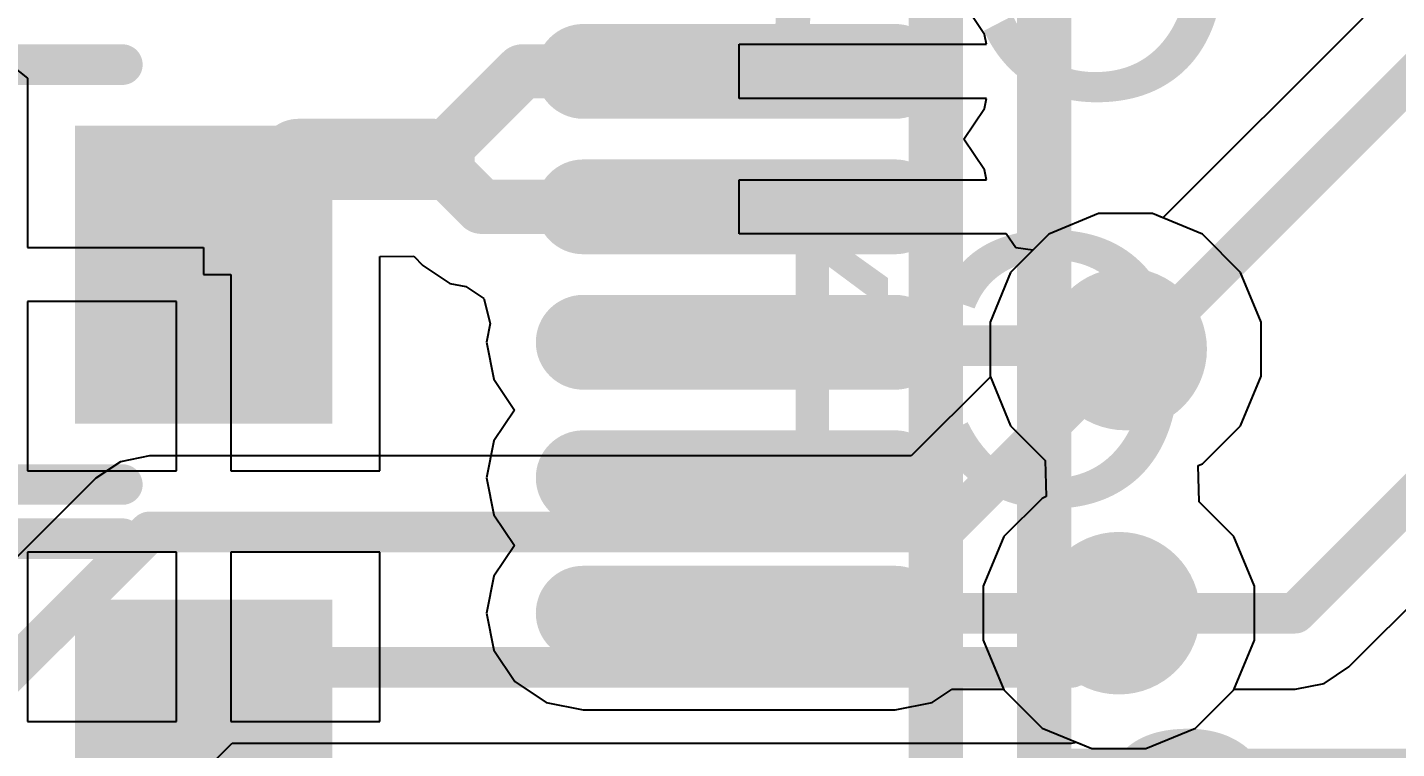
# Model space of a CAD drawing. Header units: inches. Extents: x -1.9 to 51.5, y -1.6 to 35.1.
# Drawn here: x 6.35 to 11.4, y 11.6 to 14.26 of the extents above; entities that cross this region are included whole.
import ezdxf

# ---------------------------------------------------------------- set-up
doc = ezdxf.new("R2010")
doc.units = ezdxf.units.IN
for name, color, linetype in [('Bottom Layer', 76, 'Continuous'), ('Bottom Layer 1', 5, 'Continuous'), ('Bottom Overlay', 54, 'Continuous'), ('Mechanical 10', 56, 'Continuous'), ('Top Layer', 16, 'Continuous'), ('Top Layer 1', 1, 'Continuous'), ('Top Overlay', 2, 'Continuous'), ('Top Paste', 8, 'Continuous'), ('Top Solder', 216, 'Continuous'), ('Via Holes', 16, 'Continuous')]:
    doc.layers.add(name, color=color, linetype=linetype)
doc.styles.add('Arial', font='', dxfattribs={"height": 0.2})
doc.styles.get('Arial').set_extended_font_data('Arial')

# ---------------------------------------------------------------- blocks, each defined once
blk = doc.blocks.new('LQFP100_173')
at = {"layer": 'Top Layer 1'}
h = blk.add_hatch(color=1, dxfattribs=at)
edge = h.paths.add_edge_path()
edge.add_arc((-7.15000094, -3.99999962), 0.1499997, 270, 450)
edge.add_line((-7.15000094, -3.84999992), (-8.300001179999999, -3.84999992))
edge.add_arc((-8.300001179999999, -3.99999962), 0.1499997, 90, 270)
edge.add_line((-8.300001179999999, -4.14999932), (-7.15000094, -4.14999932))
h = blk.add_hatch(color=1, dxfattribs=at)
edge = h.paths.add_edge_path()
edge.add_arc((-7.15000094, -4.49999862), 0.1499997, 270, 450)
edge.add_line((-7.15000094, -4.349998919999999), (-8.300001179999999, -4.349998919999999))
edge.add_arc((-8.300001179999999, -4.49999862), 0.1499997, 90, 270)
edge.add_line((-8.300001179999999, -4.64999832), (-7.15000094, -4.64999832))
h = blk.add_hatch(color=1, dxfattribs=at)
edge = h.paths.add_edge_path()
edge.add_arc((-7.15000094, -5.00000016), 0.1499997, 270, 450)
edge.add_line((-7.15000094, -4.85000046), (-8.300001179999999, -4.85000046))
edge.add_arc((-8.300001179999999, -5.00000016), 0.1499997, 90, 270)
edge.add_line((-8.300001179999999, -5.14999986), (-7.15000094, -5.14999986))
h = blk.add_hatch(color=1, dxfattribs=at)
edge = h.paths.add_edge_path()
edge.add_arc((-7.15000094, -5.49999916), 0.1499997, 270, 450)
edge.add_line((-7.15000094, -5.349999459999999), (-8.300001179999999, -5.349999459999999))
edge.add_arc((-8.300001179999999, -5.49999916), 0.1499997, 90, 270)
edge.add_line((-8.300001179999999, -5.64999886), (-7.15000094, -5.64999886))
h = blk.add_hatch(color=1, dxfattribs=at)
edge = h.paths.add_edge_path()
edge.add_arc((-7.15000094, -5.99999816), 0.1499997, 270, 450)
edge.add_line((-7.15000094, -5.849998459999999), (-8.300001179999999, -5.849998459999999))
edge.add_arc((-8.300001179999999, -5.99999816), 0.1499997, 90, 270)
edge.add_line((-8.300001179999999, -6.14999786), (-7.15000094, -6.14999786))
at = {"layer": 'Top Paste'}
h = blk.add_hatch(color=8, dxfattribs=at)
edge = h.paths.add_edge_path()
edge.add_arc((-7.15000094, -3.99999962), 0.1499997, 270, 450)
edge.add_line((-7.15000094, -3.84999992), (-8.300001179999999, -3.84999992))
edge.add_arc((-8.300001179999999, -3.99999962), 0.1499997, 90, 270)
edge.add_line((-8.300001179999999, -4.14999932), (-7.15000094, -4.14999932))
h = blk.add_hatch(color=8, dxfattribs=at)
edge = h.paths.add_edge_path()
edge.add_arc((-7.15000094, -4.49999862), 0.1499997, 270, 450)
edge.add_line((-7.15000094, -4.349998919999999), (-8.300001179999999, -4.349998919999999))
edge.add_arc((-8.300001179999999, -4.49999862), 0.1499997, 90, 270)
edge.add_line((-8.300001179999999, -4.64999832), (-7.15000094, -4.64999832))
h = blk.add_hatch(color=8, dxfattribs=at)
edge = h.paths.add_edge_path()
edge.add_arc((-7.15000094, -5.00000016), 0.1499997, 270, 450)
edge.add_line((-7.15000094, -4.85000046), (-8.300001179999999, -4.85000046))
edge.add_arc((-8.300001179999999, -5.00000016), 0.1499997, 90, 270)
edge.add_line((-8.300001179999999, -5.14999986), (-7.15000094, -5.14999986))
h = blk.add_hatch(color=8, dxfattribs=at)
edge = h.paths.add_edge_path()
edge.add_arc((-7.15000094, -5.49999916), 0.1499997, 270, 450)
edge.add_line((-7.15000094, -5.349999459999999), (-8.300001179999999, -5.349999459999999))
edge.add_arc((-8.300001179999999, -5.49999916), 0.1499997, 90, 270)
edge.add_line((-8.300001179999999, -5.64999886), (-7.15000094, -5.64999886))
h = blk.add_hatch(color=8, dxfattribs=at)
edge = h.paths.add_edge_path()
edge.add_arc((-7.15000094, -5.99999816), 0.1499997, 270, 450)
edge.add_line((-7.15000094, -5.849998459999999), (-8.300001179999999, -5.849998459999999))
edge.add_arc((-8.300001179999999, -5.99999816), 0.1499997, 90, 270)
edge.add_line((-8.300001179999999, -6.14999786), (-7.15000094, -6.14999786))
at = {"layer": 'Top Solder'}
h = blk.add_hatch(color=216, dxfattribs=at)
edge = h.paths.add_edge_path()
edge.add_arc((-7.15000094, -3.99999962), 0.17500092, 270, 450)
edge.add_line((-7.15000094, -3.8249987), (-8.300001179999999, -3.8249987))
edge.add_arc((-8.300001179999999, -3.99999962), 0.17500092, 90, 270)
edge.add_line((-8.300001179999999, -4.175000539999999), (-7.15000094, -4.175000539999999))
h = blk.add_hatch(color=216, dxfattribs=at)
edge = h.paths.add_edge_path()
edge.add_arc((-7.15000094, -4.49999862), 0.17500092, 270, 450)
edge.add_line((-7.15000094, -4.3249977), (-8.300001179999999, -4.3249977))
edge.add_arc((-8.300001179999999, -4.49999862), 0.17500092, 90, 270)
edge.add_line((-8.300001179999999, -4.674999539999999), (-7.15000094, -4.674999539999999))
h = blk.add_hatch(color=216, dxfattribs=at)
edge = h.paths.add_edge_path()
edge.add_arc((-7.15000094, -5.00000016), 0.17500092, 270, 450)
edge.add_line((-7.15000094, -4.82499924), (-8.300001179999999, -4.82499924))
edge.add_arc((-8.300001179999999, -5.00000016), 0.17500092, 90, 270)
edge.add_line((-8.300001179999999, -5.175001079999999), (-7.15000094, -5.175001079999999))
h = blk.add_hatch(color=216, dxfattribs=at)
edge = h.paths.add_edge_path()
edge.add_arc((-7.15000094, -5.49999916), 0.17500092, 270, 450)
edge.add_line((-7.15000094, -5.32499824), (-8.300001179999999, -5.32499824))
edge.add_arc((-8.300001179999999, -5.49999916), 0.17500092, 90, 270)
edge.add_line((-8.300001179999999, -5.675000079999999), (-7.15000094, -5.675000079999999))
h = blk.add_hatch(color=216, dxfattribs=at)
edge = h.paths.add_edge_path()
edge.add_arc((-7.15000094, -5.99999816), 0.17500092, 270, 450)
edge.add_line((-7.15000094, -5.82499724), (-8.300001179999999, -5.82499724))
edge.add_arc((-8.300001179999999, -5.99999816), 0.17500092, 90, 270)
edge.add_line((-8.300001179999999, -6.174999079999999), (-7.15000094, -6.174999079999999))
at = {"layer": 'Mechanical 10'}
blk.add_lwpolyline([(-7.00000124, -6.9999987, 0.1999996, 0.1999996, 0), (-7.00000124, 7.00000124, 0.1999996, 0.1999996, 0)], format="xyseb", dxfattribs=at)
at = {"layer": 'Top Overlay'}
for points in [[(-6.600002039999999, -6.599999499999999, 0.1999996, 0.1999996, 0), (-6.600002039999999, 6.600002039999999, 0.1999996, 0.1999996, 0)], [(-6.600002039999999, -6.599999499999999, 0.1999996, 0.1999996, 0), (6.599999499999999, -6.599999499999999, 0.1999996, 0.1999996, 0)]]:
    blk.add_lwpolyline(points, format="xyseb", dxfattribs=at)
blk.add_lwpolyline([(-6.65000194, -6.599999499999999, 0.0999998, 0.0999998, 1), (-6.550002139999999, -6.599999499999999, 0.0999998, 0.0999998, 1)], format="xyseb", close=True, dxfattribs=at)
blk.add_lwpolyline([(-6.65000194, -6.599999499999999, 0.0999998, 0.0999998, 1), (-6.550002139999999, -6.599999499999999, 0.0999998, 0.0999998, 1)], format="xyseb", close=True, dxfattribs=at)
blk = doc.blocks.new('0603C_189')
at = {"layer": 'Top Layer 1'}
for points in [[(-1.25000131, -0.52500022), (-1.25000131, 0.52500022), (-0.35000057, 0.52500022), (-0.35000057, -0.52500022)], [(0.34999803, -0.52500022), (0.34999803, 0.52500022), (1.24999877, 0.52500022), (1.24999877, -0.52500022)]]:
    blk.add_hatch(color=1, dxfattribs=at).paths.add_polyline_path(points)
at = {"layer": 'Top Paste'}
for points in [[(-1.25000131, -0.52500022), (-1.25000131, 0.52500022), (-0.35000057, 0.52500022), (-0.35000057, -0.52500022)], [(0.34999803, -0.52500022), (0.34999803, 0.52500022), (1.24999877, 0.52500022), (1.24999877, -0.52500022)]]:
    blk.add_hatch(color=8, dxfattribs=at).paths.add_polyline_path(points)
at = {"layer": 'Top Solder'}
for points in [[(-1.27500253, -0.55000144), (-1.27500253, 0.55000144), (-0.32499935, 0.55000144), (-0.32499935, -0.55000144)], [(0.32499681, -0.55000144), (0.32499681, 0.55000144), (1.27499999, 0.55000144), (1.27499999, -0.55000144)]]:
    blk.add_hatch(color=216, dxfattribs=at).paths.add_polyline_path(points)
at = {"layer": 'Top Overlay'}
for points in [[(-0.499999, 0.77499972, 0.1499997, 0.1499997, 0), (0.499999, 0.77499972, 0.1499997, 0.1499997, 0)], [(0, -0.4499991, 0.1499997, 0.1499997, 0), (0, 0.4499991, 0.1499997, 0.1499997, 0)], [(-0.499999, -0.77499972, 0.1499997, 0.1499997, 0), (0.499999, -0.77499972, 0.1499997, 0.1499997, 0)]]:
    blk.add_lwpolyline(points, format="xyseb", dxfattribs=at)
for points in [[(-0.53749956, 0.77499972, 0.07499858, 0.07499858, 1), (-0.46249844, 0.77499972, 0.07499858, 0.07499858, 1)], [(0.46249844, 0.77499972, 0.07499858, 0.07499858, 1), (0.53749956, 0.77499972, 0.07499858, 0.07499858, 1)], [(-0.03750056, 0.4499991, 0.07499858, 0.07499858, 1), (0.03750056, 0.4499991, 0.07499858, 0.07499858, 1)], [(-0.03750056, -0.4499991, 0.07499858, 0.07499858, 1), (0.03750056, -0.4499991, 0.07499858, 0.07499858, 1)], [(-0.53749956, -0.77499972, 0.07499858, 0.07499858, 1), (-0.46249844, -0.77499972, 0.07499858, 0.07499858, 1)], [(0.46249844, -0.77499972, 0.07499858, 0.07499858, 1), (0.53749956, -0.77499972, 0.07499858, 0.07499858, 1)]]:
    blk.add_lwpolyline(points, format="xyseb", close=True, dxfattribs=at)
blk = doc.blocks.new('0603C_191')
at = {"layer": 'Top Layer 1'}
for points in [[(-1.25000131, -0.52500022), (-1.25000131, 0.52500022), (-0.35000057, 0.52500022), (-0.35000057, -0.52500022)], [(0.34999803, -0.52500022), (0.34999803, 0.52500022), (1.24999877, 0.52500022), (1.24999877, -0.52500022)]]:
    blk.add_hatch(color=1, dxfattribs=at).paths.add_polyline_path(points)
at = {"layer": 'Top Paste'}
for points in [[(-1.25000131, -0.52500022), (-1.25000131, 0.52500022), (-0.35000057, 0.52500022), (-0.35000057, -0.52500022)], [(0.34999803, -0.52500022), (0.34999803, 0.52500022), (1.24999877, 0.52500022), (1.24999877, -0.52500022)]]:
    blk.add_hatch(color=8, dxfattribs=at).paths.add_polyline_path(points)
at = {"layer": 'Top Solder'}
for points in [[(-1.27500253, -0.55000144), (-1.27500253, 0.55000144), (-0.32499935, 0.55000144), (-0.32499935, -0.55000144)], [(0.32499681, -0.55000144), (0.32499681, 0.55000144), (1.27499999, 0.55000144), (1.27499999, -0.55000144)]]:
    blk.add_hatch(color=216, dxfattribs=at).paths.add_polyline_path(points)
at = {"layer": 'Top Overlay'}
for points in [[(-0.499999, 0.77499972, 0.1499997, 0.1499997, 0), (0.499999, 0.77499972, 0.1499997, 0.1499997, 0)], [(0, -0.4499991, 0.1499997, 0.1499997, 0), (0, 0.4499991, 0.1499997, 0.1499997, 0)], [(-0.499999, -0.77499972, 0.1499997, 0.1499997, 0), (0.499999, -0.77499972, 0.1499997, 0.1499997, 0)]]:
    blk.add_lwpolyline(points, format="xyseb", dxfattribs=at)
for points in [[(-0.53749956, 0.77499972, 0.07499858, 0.07499858, 1), (-0.46249844, 0.77499972, 0.07499858, 0.07499858, 1)], [(0.46249844, 0.77499972, 0.07499858, 0.07499858, 1), (0.53749956, 0.77499972, 0.07499858, 0.07499858, 1)], [(-0.03750056, 0.4499991, 0.07499858, 0.07499858, 1), (0.03750056, 0.4499991, 0.07499858, 0.07499858, 1)], [(-0.03750056, -0.4499991, 0.07499858, 0.07499858, 1), (0.03750056, -0.4499991, 0.07499858, 0.07499858, 1)], [(-0.53749956, -0.77499972, 0.07499858, 0.07499858, 1), (-0.46249844, -0.77499972, 0.07499858, 0.07499858, 1)], [(0.46249844, -0.77499972, 0.07499858, 0.07499858, 1), (0.53749956, -0.77499972, 0.07499858, 0.07499858, 1)]]:
    blk.add_lwpolyline(points, format="xyseb", close=True, dxfattribs=at)

msp = doc.modelspace()

# ---------------------------------------------------------------- hatches: boundary and pattern name
at = {"layer": 'Bottom Layer'}
h = msp.add_hatch(color=76, dxfattribs=at)
edge = h.paths.add_edge_path()
edge.add_arc((10.39999952, 13.07500052), 0.2999994, 0, 360)
h = msp.add_hatch(color=76, dxfattribs=at)
edge = h.paths.add_edge_path()
edge.add_arc((10.37500084, 12.1000012), 0.2999994, 0, 360)
at = {"layer": 'Bottom Layer 1'}
h = msp.add_hatch(color=5, dxfattribs=at)
edge = h.paths.add_edge_path()
edge.add_arc((10.39999952, 13.07500052), 0.2999994, 0, 360)
h = msp.add_hatch(color=5, dxfattribs=at)
edge = h.paths.add_edge_path()
edge.add_arc((10.37500084, 12.1000012), 0.2999994, 0, 360)
at = {"layer": 'Top Layer'}
h = msp.add_hatch(color=16, dxfattribs=at)
edge = h.paths.add_edge_path()
edge.add_arc((10.39999952, 13.07500052), 0.2999994, 0, 360)
h = msp.add_hatch(color=16, dxfattribs=at)
edge = h.paths.add_edge_path()
edge.add_arc((10.37500084, 12.1000012), 0.2999994, 0, 360)
at = {"layer": 'Top Layer 1'}
h = msp.add_hatch(color=1, dxfattribs=at)
edge = h.paths.add_edge_path()
edge.add_arc((10.39999952, 13.07500052), 0.2999994, 0, 360)
h = msp.add_hatch(color=1, dxfattribs=at)
edge = h.paths.add_edge_path()
edge.add_arc((10.37500084, 12.1000012), 0.2999994, 0, 360)
at = {"layer": 'Via Holes'}
h = msp.add_hatch(color=7, dxfattribs=at)
edge = h.paths.add_edge_path()
edge.add_arc((10.39999952, 13.07500052), 0.1499997, 0, 360)
h = msp.add_hatch(color=7, dxfattribs=at)
edge = h.paths.add_edge_path()
edge.add_arc((10.37500084, 12.1000012), 0.1499997, 0, 360)

# ---------------------------------------------------------------- linework, layer by layer
at = {"layer": 'Bottom Layer'}
for p, q in [((10.30054328, 13.57499952), (10.11677174, 13.4988808)), ((10.49945576, 13.57499952), (10.30054328, 13.57499952)), ((10.6832273, 13.4988808), (10.49945576, 13.57499952)), ((10.11677174, 13.4988808), (9.97611924, 13.3582283)), ((10.8238798, 13.3582283), (10.6832273, 13.4988808)), ((9.97611924, 13.3582283), (9.900000519999999, 13.17445676)), ((10.89999852, 13.17445676), (10.8238798, 13.3582283)), ((9.900000519999999, 13.17445676), (9.900000519999999, 12.97554428)), ((10.89999852, 12.97554428), (10.89999852, 13.17445676)), ((9.900000519999999, 12.97554428), (9.97611924, 12.79177274)), ((10.8238798, 12.79177274), (10.89999852, 12.97554428)), ((9.97611924, 12.79177274), (10.10374916, 12.66414282)), ((10.6832273, 12.65112024), (10.8238798, 12.79177274)), ((10.10374916, 12.66414282), (10.10697242, 12.53017814)), ((10.66802794, 12.64482358), (10.6832273, 12.65112024)), ((10.6712512, 12.5108589), (10.66802794, 12.64482358)), ((10.09177306, 12.52388148), (9.95112056, 12.38322898)), ((10.10697242, 12.53017814), (10.09177306, 12.52388148)), ((10.79888112, 12.38322898), (10.6712512, 12.5108589)), ((9.95112056, 12.38322898), (9.87500184, 12.19945744)), ((10.87499984, 12.19945744), (10.79888112, 12.38322898)), ((9.87500184, 12.19945744), (9.87500184, 12.00054496)), ((10.87499984, 12.00054496), (10.87499984, 12.19945744)), ((9.87500184, 12.00054496), (9.95112056, 11.81677342)), ((10.79888112, 11.81677342), (10.87499984, 12.00054496)), ((9.95112056, 11.81677342), (10.09177306, 11.67612092)), ((10.65822862, 11.67612092), (10.79888112, 11.81677342)), ((10.09177306, 11.67612092), (10.2755446, 11.6000022)), ((10.47445708, 11.6000022), (10.65822862, 11.67612092)), ((10.2755446, 11.6000022), (10.47445708, 11.6000022))]:
    msp.add_line(p, q, dxfattribs=at)
at = {"layer": 'Bottom Layer 1'}
for p, q in [((11.27500412, 14.29652716), (10.53765482, 13.55917786)), ((10.30054328, 13.57499952), (10.11677174, 13.4988808)), ((10.49945576, 13.57499952), (10.30054328, 13.57499952)), ((10.53765482, 13.55917786), (10.49945576, 13.57499952)), ((10.11677174, 13.4988808), (9.97611924, 13.3582283)), ((9.97611924, 13.3582283), (9.900000519999999, 13.17445676)), ((9.900000519999999, 13.17445676), (9.900000519999999, 12.97554428)), ((9.90117654, 12.97270202), (9.60886064, 12.68038612)), ((9.900000519999999, 12.97554428), (9.90117654, 12.97270202)), ((6.800001640000001, 12.68038612), (6.69270188, 12.6590425)), ((9.60886064, 12.68038612), (6.800001640000001, 12.68038612)), ((6.69270188, 12.6590425), (6.6017394, 12.59826284)), ((6.6017394, 12.59826284), (5.30173692, 11.29826036)), ((11.22326432, 11.90173896), (11.67152606, 12.3500007)), ((11.13230184, 11.8409593), (11.22326432, 11.90173896)), ((10.65822862, 11.67612092), (10.79888112, 11.81677342)), ((10.79888112, 11.81677342), (10.80005714, 11.81961568)), ((10.80005714, 11.81961568), (11.02500208, 11.81961568)), ((11.02500208, 11.81961568), (11.13230184, 11.8409593)), ((10.47445708, 11.6000022), (10.65822862, 11.67612092)), ((6.28038622, 10.79495174), (7.105048019999999, 11.61961354)), ((7.105048019999999, 11.61961354), (10.19999738, 11.61961354)), ((10.19999738, 11.61961354), (10.21904738, 11.62340322)), ((10.21904738, 11.62340322), (10.2755446, 11.6000022)), ((10.2755446, 11.6000022), (10.47445708, 11.6000022))]:
    msp.add_line(p, q, dxfattribs=at)
for points in [[(10.45000196, 13.07500052, 0.1499997, 0.1499997, 0), (11.92500282, 14.55000138, 0.1499997, 0.1499997, 0)], [(9.724999599999999, 12.4000006, 0.1499997, 0.1499997, 0), (10.39999952, 13.07500052, 0.1499997, 0.1499997, 0)], [(10.39999952, 13.07500052, 0.1499997, 0.1499997, 0), (10.45000196, 13.07500052, 0.1499997, 0.1499997, 0)], [(11.02500208, 12.1000012, 0.1499997, 0.1499997, 0), (11.92500282, 13.00000194, 0.1499997, 0.1499997, 0)], [(5.49999916, 11.09999812, 0.1499997, 0.1499997, 0), (6.800001640000001, 12.4000006, 0.1499997, 0.1499997, 0)], [(6.800001640000001, 12.4000006, 0.1499997, 0.1499997, 0), (9.724999599999999, 12.4000006, 0.1499997, 0.1499997, 0)], [(10.19999738, 11.89999906, 0.1499997, 0.1499997, 0), (10.39999952, 12.1000012, 0.1499997, 0.1499997, 0)], [(10.37500084, 12.1000012, 0.1499997, 0.1499997, 0), (10.39999952, 12.1000012, 0.1499997, 0.1499997, 0)], [(10.39999952, 12.1000012, 0.1499997, 0.1499997, 0), (11.02500208, 12.1000012, 0.1499997, 0.1499997, 0)], [(6.000000699999999, 10.9110907, 0.1499997, 0.1499997, 0), (6.98890906, 11.89999906, 0.1499997, 0.1499997, 0)], [(6.98890906, 11.89999906, 0.1499997, 0.1499997, 0), (10.19999738, 11.89999906, 0.1499997, 0.1499997, 0)]]:
    msp.add_lwpolyline(points, format="xyseb", dxfattribs=at)
for points in [[(10.36249896, 13.07500052, 0.07499858, 0.07499858, 1), (10.43750008, 13.07500052, 0.07499858, 0.07499858, 1)], [(10.36249896, 13.07500052, 0.07499858, 0.07499858, 1), (10.43750008, 13.07500052, 0.07499858, 0.07499858, 1)], [(10.4125014, 13.07500052, 0.07499858, 0.07499858, 1), (10.48750252, 13.07500052, 0.07499858, 0.07499858, 1)], [(10.4125014, 13.07500052, 0.07499858, 0.07499858, 1), (10.48750252, 13.07500052, 0.07499858, 0.07499858, 1)], [(6.762501079999999, 12.4000006, 0.07499858, 0.07499858, 1), (6.8375022, 12.4000006, 0.07499858, 0.07499858, 1)], [(6.762501079999999, 12.4000006, 0.07499858, 0.07499858, 1), (6.8375022, 12.4000006, 0.07499858, 0.07499858, 1)], [(9.687499039999999, 12.4000006, 0.07499858, 0.07499858, 1), (9.762500159999998, 12.4000006, 0.07499858, 0.07499858, 1)], [(9.687499039999999, 12.4000006, 0.07499858, 0.07499858, 1), (9.762500159999998, 12.4000006, 0.07499858, 0.07499858, 1)], [(10.33750028, 12.1000012, 0.07499858, 0.07499858, 1), (10.4125014, 12.1000012, 0.07499858, 0.07499858, 1)], [(10.36249896, 12.1000012, 0.07499858, 0.07499858, 1), (10.43750008, 12.1000012, 0.07499858, 0.07499858, 1)], [(10.36249896, 12.1000012, 0.07499858, 0.07499858, 1), (10.43750008, 12.1000012, 0.07499858, 0.07499858, 1)], [(10.36249896, 12.1000012, 0.07499858, 0.07499858, 1), (10.43750008, 12.1000012, 0.07499858, 0.07499858, 1)], [(10.98750152, 12.1000012, 0.07499858, 0.07499858, 1), (11.06250264, 12.1000012, 0.07499858, 0.07499858, 1)], [(10.98750152, 12.1000012, 0.07499858, 0.07499858, 1), (11.06250264, 12.1000012, 0.07499858, 0.07499858, 1)], [(6.9514085, 11.89999906, 0.07499858, 0.07499858, 1), (7.02640962, 11.89999906, 0.07499858, 0.07499858, 1)], [(6.9514085, 11.89999906, 0.07499858, 0.07499858, 1), (7.02640962, 11.89999906, 0.07499858, 0.07499858, 1)], [(10.16249682, 11.89999906, 0.07499858, 0.07499858, 1), (10.23749794, 11.89999906, 0.07499858, 0.07499858, 1)], [(10.16249682, 11.89999906, 0.07499858, 0.07499858, 1), (10.23749794, 11.89999906, 0.07499858, 0.07499858, 1)]]:
    msp.add_lwpolyline(points, format="xyseb", close=True, dxfattribs=at)
at = {"layer": 'Top Layer'}
for p, q in [((10.30054328, 13.57499952), (10.11677174, 13.4988808)), ((10.49945576, 13.57499952), (10.30054328, 13.57499952)), ((10.6832273, 13.4988808), (10.49945576, 13.57499952)), ((10.11677174, 13.4988808), (9.97611924, 13.3582283)), ((10.8238798, 13.3582283), (10.6832273, 13.4988808)), ((9.97611924, 13.3582283), (9.900000519999999, 13.17445676)), ((10.89999852, 13.17445676), (10.8238798, 13.3582283)), ((9.900000519999999, 13.17445676), (9.900000519999999, 12.97554428)), ((10.89999852, 12.97554428), (10.89999852, 13.17445676)), ((9.900000519999999, 12.97554428), (9.97611924, 12.79177274)), ((10.8238798, 12.79177274), (10.89999852, 12.97554428)), ((9.97611924, 12.79177274), (10.10374916, 12.66414282)), ((10.6832273, 12.65112024), (10.8238798, 12.79177274)), ((10.10374916, 12.66414282), (10.10697242, 12.53017814)), ((10.66802794, 12.64482358), (10.6832273, 12.65112024)), ((10.6712512, 12.5108589), (10.66802794, 12.64482358)), ((10.09177306, 12.52388148), (9.95112056, 12.38322898)), ((10.10697242, 12.53017814), (10.09177306, 12.52388148)), ((10.79888112, 12.38322898), (10.6712512, 12.5108589)), ((9.95112056, 12.38322898), (9.87500184, 12.19945744)), ((10.87499984, 12.19945744), (10.79888112, 12.38322898)), ((9.87500184, 12.19945744), (9.87500184, 12.00054496)), ((10.87499984, 12.00054496), (10.87499984, 12.19945744)), ((9.87500184, 12.00054496), (9.95112056, 11.81677342)), ((10.79888112, 11.81677342), (10.87499984, 12.00054496)), ((9.95112056, 11.81677342), (10.09177306, 11.67612092)), ((10.65822862, 11.67612092), (10.79888112, 11.81677342)), ((10.09177306, 11.67612092), (10.2755446, 11.6000022)), ((10.47445708, 11.6000022), (10.65822862, 11.67612092)), ((10.2755446, 11.6000022), (10.47445708, 11.6000022))]:
    msp.add_line(p, q, dxfattribs=at)
at = {"layer": 'Top Layer 1'}
for p, q in [((9.87969068, 14.23656538), (9.80389454, 14.35000432)), ((8.97499856, 14.00000248), (8.97499856, 14.20000208)), ((8.97499856, 14.20000208), (9.8869627, 14.20000208)), ((9.8869627, 14.20000208), (9.87969068, 14.23656538)), ((6.25606318, 14.15000218), (6.35, 14.07499852)), ((6.35, 14.07499852), (6.35, 13.45000104)), ((9.8869627, 14.00000248), (8.97499856, 14.00000248)), ((9.87969068, 13.96343918), (9.8869627, 14.00000248)), ((9.803897079999999, 13.85000278), (9.87969068, 13.96343918)), ((9.87969068, 13.73656638), (9.803897079999999, 13.85000278)), ((9.8869627, 13.70000308), (9.87969068, 13.73656638)), ((8.97499856, 13.50000348), (8.97499856, 13.70000308)), ((8.97499856, 13.70000308), (9.8869627, 13.70000308)), ((10.30054328, 13.57499952), (10.11677174, 13.4988808)), ((10.49945576, 13.57499952), (10.30054328, 13.57499952)), ((10.6832273, 13.4988808), (10.49945576, 13.57499952)), ((9.95934254, 13.50000348), (8.97499856, 13.50000348)), ((9.99493556, 13.44872596), (9.95934254, 13.50000348)), ((10.11677174, 13.4988808), (10.05776754, 13.4398766)), ((10.8238798, 13.3582283), (10.6832273, 13.4988808)), ((6.35, 13.45000104), (6.9999987, 13.45000104)), ((6.9999987, 13.45000104), (6.9999987, 13.35000124)), ((10.05776754, 13.4398766), (9.99493556, 13.44872596)), ((7.649997399999999, 13.41640954), (7.774998419999999, 13.417423)), ((7.649997399999999, 12.62500142), (7.649997399999999, 13.41640954)), ((7.774998419999999, 13.417423), (7.80870168, 13.38372228)), ((7.80870168, 13.38372228), (7.80870676, 13.38371466)), ((7.80870676, 13.38371466), (7.90794202, 13.3174105)), ((6.9999987, 13.35000124), (7.099998499999999, 13.35000124)), ((7.099998499999999, 13.35000124), (7.099998499999999, 12.62500142)), ((10.89999852, 13.17445676), (10.8238798, 13.3582283)), ((7.90794202, 13.3174105), (7.966326459999999, 13.30579508)), ((7.966326459999999, 13.30579508), (8.03342564, 13.26111902)), ((6.899998899999999, 13.25000144), (6.35, 13.25000144)), ((6.35, 13.25000144), (6.35, 12.62500142)), ((6.899998899999999, 12.62500142), (6.899998899999999, 13.25000144)), ((8.03342564, 13.26111902), (8.05689016, 13.16912276)), ((8.05689016, 13.16912276), (8.04314114, 13.10000174)), ((10.89999852, 12.97554428), (10.89999852, 13.17445676)), ((8.04314114, 13.10000174), (8.07030644, 12.96343864)), ((8.07030644, 12.96343864), (8.14610004, 12.85000224)), ((10.8238798, 12.79177274), (10.89999852, 12.97554428)), ((8.14610004, 12.85000224), (8.07030644, 12.73656584)), ((10.6832273, 12.65112024), (10.8238798, 12.79177274)), ((8.07030644, 12.73656584), (8.04314114, 12.60000274)), ((6.35, 12.62500142), (6.899998899999999, 12.62500142)), ((7.099998499999999, 12.62500142), (7.649997399999999, 12.62500142)), ((10.66802794, 12.64482358), (10.6832273, 12.65112024)), ((10.6712512, 12.5108589), (10.66802794, 12.64482358)), ((8.04314114, 12.60000274), (8.07030644, 12.46343964)), ((10.79888112, 12.38322898), (10.6712512, 12.5108589)), ((8.07030644, 12.46343964), (8.14610004, 12.35000324)), ((10.87499984, 12.19945744), (10.79888112, 12.38322898)), ((6.899998899999999, 12.32500202), (6.35, 12.32500202)), ((6.35, 12.32500202), (6.35, 11.700002)), ((6.899998899999999, 11.700002), (6.899998899999999, 12.32500202)), ((7.649997399999999, 12.32500202), (7.099998499999999, 12.32500202)), ((7.099998499999999, 12.32500202), (7.099998499999999, 11.700002)), ((7.649997399999999, 11.700002), (7.649997399999999, 12.32500202)), ((8.14610004, 12.35000324), (8.07030644, 12.23656684)), ((8.07030644, 12.23656684), (8.04314114, 12.10000374)), ((10.87499984, 12.00054496), (10.87499984, 12.19945744)), ((8.04314114, 12.10000374), (8.07030644, 11.96344064)), ((10.79888112, 11.81677342), (10.87499984, 12.00054496)), ((8.07030644, 11.96344064), (8.14766214, 11.84766744)), ((8.14766214, 11.84766744), (8.26343534, 11.77031174)), ((9.68656178, 11.77031174), (9.7603564, 11.81961822)), ((9.7603564, 11.81961822), (9.949942, 11.81961822)), ((9.949942, 11.81961822), (9.95112056, 11.81677342)), ((9.95112056, 11.81677342), (10.09177306, 11.67612092)), ((10.65822862, 11.67612092), (10.79888112, 11.81677342)), ((8.26343534, 11.77031174), (8.39999844, 11.74314644)), ((9.54999868, 11.74314644), (9.68656178, 11.77031174)), ((8.39999844, 11.74314644), (9.54999868, 11.74314644)), ((6.35, 11.700002), (6.899998899999999, 11.700002)), ((7.099998499999999, 11.700002), (7.649997399999999, 11.700002)), ((10.09177306, 11.67612092), (10.2755446, 11.6000022)), ((10.47445708, 11.6000022), (10.65822862, 11.67612092)), ((10.2755446, 11.6000022), (10.47445708, 11.6000022))]:
    msp.add_line(p, q, dxfattribs=at)
for points in [[(7.849999540000001, 13.77499912, 0.1999996, 0.1999996, 0), (8.175002699999999, 14.10000228, 0.1999996, 0.1999996, 0)], [(8.175002699999999, 14.10000228, 0.1999996, 0.1999996, 0), (8.97499856, 14.10000228, 0.1999996, 0.1999996, 0)], [(6.9999987, 13.42499728, 0.2999994, 0.2999994, 0), (7.35000054, 13.77499912, 0.2999994, 0.2999994, 0)], [(7.35000054, 13.77499912, 0.2999994, 0.2999994, 0), (7.849999540000001, 13.77499912, 0.2999994, 0.2999994, 0)], [(7.849999540000001, 13.77499912, 0.1999996, 0.1999996, 0), (8.02499538, 13.60000328, 0.1999996, 0.1999996, 0)], [(8.02499538, 13.60000328, 0.1999996, 0.1999996, 0), (8.97499856, 13.60000328, 0.1999996, 0.1999996, 0)], [(6.9999987, 13.35000124, 0.1999996, 0.1999996, 0), (6.9999987, 13.42499728, 0.1999996, 0.1999996, 0)], [(8.97499856, 13.10000174, 0.1499997, 0.1499997, 0), (8.9874979, 13.0875024, 0.1499997, 0.1499997, 0)], [(8.9874979, 13.0875024, 0.1499997, 0.1499997, 0), (10.38749764, 13.0875024, 0.1499997, 0.1499997, 0)], [(10.38749764, 13.0875024, 0.1499997, 0.1499997, 0), (10.39999952, 13.07500052, 0.1499997, 0.1499997, 0)], [(8.97499856, 12.10000374, 0.1499997, 0.1499997, 0), (10.3749983, 12.10000374, 0.1499997, 0.1499997, 0)], [(10.3749983, 12.10000374, 0.1499997, 0.1499997, 0), (10.37500084, 12.1000012, 0.1499997, 0.1499997, 0)]]:
    msp.add_lwpolyline(points, format="xyseb", dxfattribs=at)
for points in [[(8.125002799999999, 14.10000228, 0.0999998, 0.0999998, 1), (8.2250026, 14.10000228, 0.0999998, 0.0999998, 1)], [(8.125002799999999, 14.10000228, 0.0999998, 0.0999998, 1), (8.2250026, 14.10000228, 0.0999998, 0.0999998, 1)], [(8.92499866, 14.10000228, 0.0999998, 0.0999998, 1), (9.024998459999999, 14.10000228, 0.0999998, 0.0999998, 1)], [(7.275001959999999, 13.77499912, 0.1499997, 0.1499997, 1), (7.42499912, 13.77499912, 0.1499997, 0.1499997, 1)], [(7.275001959999999, 13.77499912, 0.1499997, 0.1499997, 1), (7.42499912, 13.77499912, 0.1499997, 0.1499997, 1)], [(7.77500096, 13.77499912, 0.1499997, 0.1499997, 1), (7.92499812, 13.77499912, 0.1499997, 0.1499997, 1)], [(7.799999639999999, 13.77499912, 0.0999998, 0.0999998, 1), (7.89999944, 13.77499912, 0.0999998, 0.0999998, 1)], [(7.799999639999999, 13.77499912, 0.0999998, 0.0999998, 1), (7.89999944, 13.77499912, 0.0999998, 0.0999998, 1)], [(7.974995479999999, 13.60000328, 0.0999998, 0.0999998, 1), (8.07499528, 13.60000328, 0.0999998, 0.0999998, 1)], [(7.974995479999999, 13.60000328, 0.0999998, 0.0999998, 1), (8.07499528, 13.60000328, 0.0999998, 0.0999998, 1)], [(8.92499866, 13.60000328, 0.0999998, 0.0999998, 1), (9.024998459999999, 13.60000328, 0.0999998, 0.0999998, 1)], [(6.925000119999999, 13.42499728, 0.1499997, 0.1499997, 1), (7.074997279999999, 13.42499728, 0.1499997, 0.1499997, 1)], [(6.949998799999999, 13.42499728, 0.0999998, 0.0999998, 1), (7.049998599999999, 13.42499728, 0.0999998, 0.0999998, 1)], [(6.949998799999999, 13.35000124, 0.0999998, 0.0999998, 1), (7.049998599999999, 13.35000124, 0.0999998, 0.0999998, 1)], [(8.937498, 13.10000174, 0.07499858, 0.07499858, 1), (9.01249912, 13.10000174, 0.07499858, 0.07499858, 1)], [(8.94999734, 13.0875024, 0.07499858, 0.07499858, 1), (9.024998459999999, 13.0875024, 0.07499858, 0.07499858, 1)], [(8.94999734, 13.0875024, 0.07499858, 0.07499858, 1), (9.024998459999999, 13.0875024, 0.07499858, 0.07499858, 1)], [(10.34999708, 13.0875024, 0.07499858, 0.07499858, 1), (10.4249982, 13.0875024, 0.07499858, 0.07499858, 1)], [(10.34999708, 13.0875024, 0.07499858, 0.07499858, 1), (10.4249982, 13.0875024, 0.07499858, 0.07499858, 1)], [(10.36249896, 13.07500052, 0.07499858, 0.07499858, 1), (10.43750008, 13.07500052, 0.07499858, 0.07499858, 1)], [(8.937498, 12.10000374, 0.07499858, 0.07499858, 1), (9.01249912, 12.10000374, 0.07499858, 0.07499858, 1)], [(10.33749774, 12.10000374, 0.07499858, 0.07499858, 1), (10.41249886, 12.10000374, 0.07499858, 0.07499858, 1)], [(10.33749774, 12.10000374, 0.07499858, 0.07499858, 1), (10.41249886, 12.10000374, 0.07499858, 0.07499858, 1)], [(10.33750028, 12.1000012, 0.07499858, 0.07499858, 1), (10.4125014, 12.1000012, 0.07499858, 0.07499858, 1)]]:
    msp.add_lwpolyline(points, format="xyseb", close=True, dxfattribs=at)

# ---------------------------------------------------------------- block references
for name, p in [('LQFP100_173', (16.69999962, 18.1000019)), ('0603C_189', (6.200000299999999, 13.35000124)), ('0603C_191', (6.200000299999999, 11.6000022))]:
    msp.add_blockref(name, p)

# ---------------------------------------------------------------- texts
at = {"layer": 'Bottom Overlay', "style": 'Arial', "text_generation_flag": 2}
for s, p in [('C3', (10.83306444, 14.00015996)), ('C1', (10.6664506, 12.50016042)), ('VD2_3', (14.50758084, 10.65846738))]:
    msp.add_text(s, height=1.00000054, dxfattribs=at).set_placement(p)

doc.saveas('drawing.dxf')
